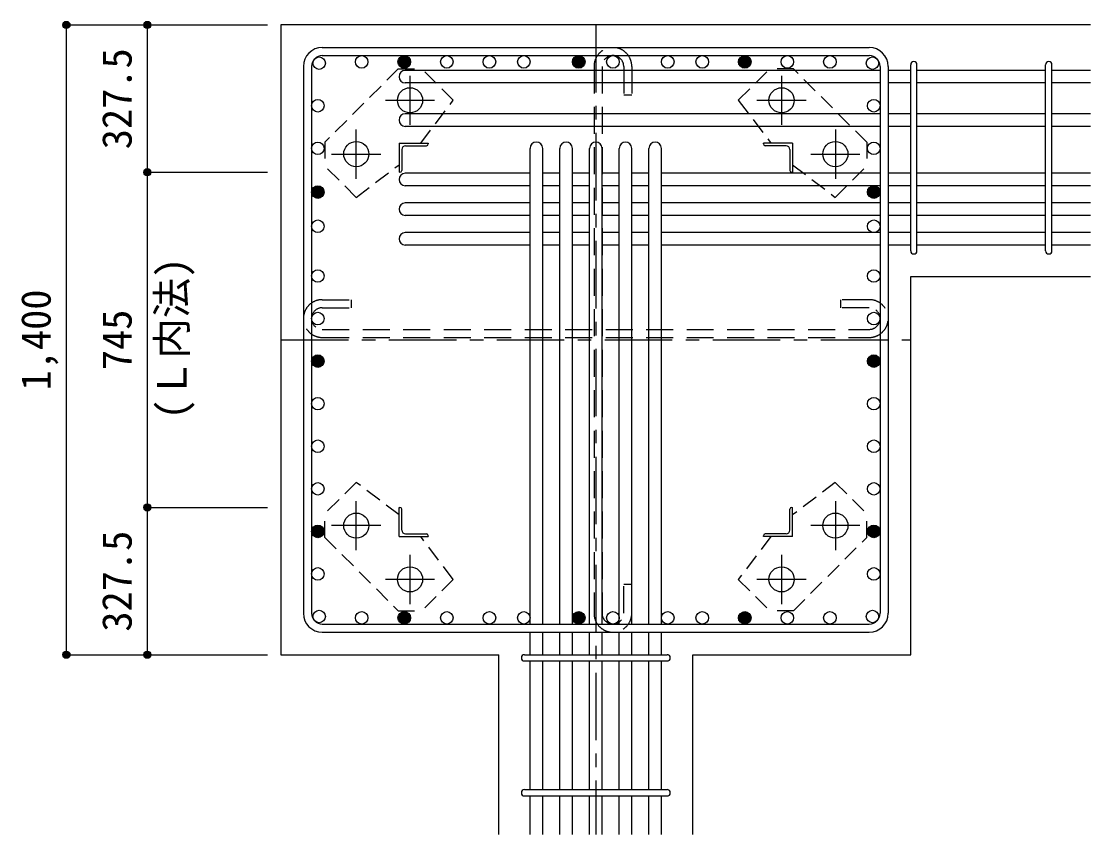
# Model space of a CAD drawing. Units: millimetres at full size, sheet at 1:30. Extents: x -5973 to 5954, y -4195 to 4201.
# Drawn here: x -725 to 1652, y 1423 to 3231 of the extents above; entities that cross this region are included whole.
import ezdxf
from ezdxf.enums import TextEntityAlignment as Align

# ---------------------------------------------------------------- set-up
doc = ezdxf.new("R2010")
doc.units = ezdxf.units.MM
doc.header["$LTSCALE"] = 30
doc.header["$PDMODE"] = 32
doc.header["$PDSIZE"] = 15
for name, pattern in [('CHAIN1', [8, 5, -1, 1, -1]), ('DASHED1', [1.8, 1.2, -0.6]), ('DASHED2', [3, 2, -1])]:
    doc.linetypes.add(name, pattern=pattern)
for name, color, linetype in [('0-1_躯体線', 2, 'Continuous'), ('0-2_アンカーボルト', 4, 'CHAIN1'), ('0-3_立上り筋', 4, 'Continuous'), ('0-4_フープ筋', 7, 'Continuous'), ('0-5_基礎梁筋', 7, 'Continuous'), ('0-6_スタラップ筋', 7, 'Continuous'), ('0-7_文字', 4, 'Continuous'), ('0-9_プレート', 4, 'DASHED1'), ('0-A_アングル', 4, 'Continuous'), ('0-C', 7, 'DASHED2'), ('0-D_寸法', 4, 'Continuous')]:
    doc.layers.add(name, color=color, linetype=linetype)
doc.styles.add('ＭＳ ゴシック', font='')
doc.styles.get('ＭＳ ゴシック').set_extended_font_data('MS Gothic')

msp = doc.modelspace()

# ---------------------------------------------------------------- linework, layer by layer
at = {"layer": '0-1_躯体線'}
for p, q in [((1652.44, 3223.3), (-147.56, 3223.3)), ((-147.56, 3223.3), (-147.56, 1823.3)), ((1252.44, 2664.3), (1652.44, 2664.3)), ((1252.44, 1823.3), (1252.44, 2664.3)), ((-147.56, 1823.3), (336.94, 1823.3)), ((336.94, 1423.3), (336.94, 1823.3))]:
    msp.add_line(p, q, dxfattribs=at)
msp.add_lwpolyline([(767.94, 1423.3), (767.94, 1823.3), (1252.44, 1823.3)], dxfattribs=at)
at = {"layer": '0-2_アンカーボルト'}
for p, q in [((139.44, 3001.1), (139.44, 3110.6)), ((965.44, 3110.6), (965.44, 3001.1)), ((84.63, 3055.8), (194.13, 3055.8)), ((910.74, 3055.8), (1020.24, 3055.8)), ((19.94, 2881.6), (19.94, 2991.1)), ((1084.94, 2991.1), (1084.94, 2881.6)), ((-34.87, 2936.3), (74.63, 2936.3)), ((1030.24, 2936.3), (1139.74, 2936.3)), ((19.94, 2055.5), (19.94, 2165)), ((1084.94, 2165), (1084.94, 2055.5)), ((74.64, 2110.3), (-34.86, 2110.3)), ((1139.74, 2110.3), (1030.24, 2110.3)), ((139.44, 1936), (139.44, 2045.5)), ((965.44, 2045.5), (965.44, 1936)), ((194.14, 1990.8), (84.64, 1990.8)), ((1020.24, 1990.8), (910.74, 1990.8))]:
    msp.add_line(p, q, dxfattribs=at)
at = {"layer": '0-2_アンカーボルト', "color": 3, "linetype": 'Continuous'}
for centre in [(139.44, 3055.8), (965.44, 3055.8), (19.94, 2936.3), (1084.94, 2936.3), (19.94, 2110.3), (1084.94, 2110.3), (139.44, 1990.8), (965.44, 1990.8)]:
    msp.add_circle(centre, 28, dxfattribs=at)
at = {"layer": '0-3_立上り筋', "color": 3}
for centre in [(-62.63, 3138.37), (31.99, 3141.3), (126.62, 3141.3), (221.24, 3141.3), (315.87, 3141.3), (392.44, 3141.3), (514.44, 3141.3), (590.44, 3141.3), (712.44, 3141.3), (789, 3141.3), (883.63, 3141.3), (978.26, 3141.3), (1072.88, 3141.3), (1167.51, 3138.37), (-65.56, 3043.74), (1170.44, 3043.74), (-65.56, 2949.12), (1170.44, 2949.12), (-65.56, 2851.8), (1170.44, 2851.8), (-65.56, 2775.8), (1170.44, 2775.8), (-65.56, 2665.24), (1170.44, 2665.24), (-65.56, 2570.61), (1170.44, 2570.61), (-65.56, 2475.99), (1170.44, 2475.99), (-65.56, 2381.36), (1170.44, 2381.36), (-65.56, 2286.73), (1170.44, 2286.73), (-65.56, 2192.11), (1170.44, 2192.11), (-65.56, 2097.48), (1170.44, 2097.48), (-65.56, 2002.85), (1170.44, 2002.85), (-62.63, 1908.23), (31.99, 1905.3), (126.62, 1905.3), (221.24, 1905.3), (315.87, 1905.3), (392.44, 1905.3), (514.44, 1905.3), (590.44, 1905.3), (712.44, 1905.3), (789, 1905.3), (883.63, 1905.3), (978.26, 1905.3), (1072.88, 1905.3), (1167.51, 1908.23)]:
    msp.add_circle(centre, 14, dxfattribs=at)
at = {"layer": '0-3_立上り筋'}
for centre, radius in [((126.62, 3141.3), 12.6), ((126.62, 3141.3), 11.2), ((126.62, 3141.3), 9.8), ((126.62, 3141.3), 8.4), ((126.62, 3141.3), 7), ((126.62, 3141.3), 5.6), ((126.62, 3141.3), 4.2), ((126.62, 3141.3), 2.8), ((126.62, 3141.3), 1.4), ((514.44, 3141.3), 12.6), ((514.44, 3141.3), 11.2), ((514.44, 3141.3), 9.8), ((514.44, 3141.3), 8.4), ((514.44, 3141.3), 7), ((514.44, 3141.3), 5.6), ((514.44, 3141.3), 4.2), ((514.44, 3141.3), 2.8), ((514.44, 3141.3), 1.4), ((883.63, 3141.3), 12.6), ((883.63, 3141.3), 11.2), ((883.63, 3141.3), 9.8), ((883.63, 3141.3), 8.4), ((883.63, 3141.3), 7), ((883.63, 3141.3), 5.6), ((883.63, 3141.3), 4.2), ((883.63, 3141.3), 2.8), ((883.63, 3141.3), 1.4), ((-65.56, 2851.8), 12.6), ((-65.56, 2851.8), 11.2), ((-65.56, 2851.8), 9.8), ((-65.56, 2851.8), 8.4), ((-65.56, 2851.8), 7), ((-65.56, 2851.8), 5.6), ((-65.56, 2851.8), 4.2), ((-65.56, 2851.8), 2.8), ((-65.56, 2851.8), 1.4), ((1170.44, 2851.8), 12.6), ((1170.44, 2851.8), 11.2), ((1170.44, 2851.8), 9.8), ((1170.44, 2851.8), 8.4), ((1170.44, 2851.8), 7), ((1170.44, 2851.8), 5.6), ((1170.44, 2851.8), 4.2), ((1170.44, 2851.8), 2.8), ((1170.44, 2851.8), 1.4), ((-65.56, 2475.99), 12.6), ((-65.56, 2475.99), 11.2), ((-65.56, 2475.99), 9.8), ((-65.56, 2475.99), 8.4), ((-65.56, 2475.99), 7), ((-65.56, 2475.99), 5.6), ((-65.56, 2475.99), 4.2), ((-65.56, 2475.99), 2.8), ((-65.56, 2475.99), 1.4), ((1170.44, 2475.99), 12.6), ((1170.44, 2475.99), 11.2), ((1170.44, 2475.99), 9.8), ((1170.44, 2475.99), 8.4), ((1170.44, 2475.99), 7), ((1170.44, 2475.99), 5.6), ((1170.44, 2475.99), 4.2), ((1170.44, 2475.99), 2.8), ((1170.44, 2475.99), 1.4), ((-65.56, 2097.48), 12.6), ((-65.56, 2097.48), 11.2), ((-65.56, 2097.48), 9.8), ((-65.56, 2097.48), 8.4), ((-65.56, 2097.48), 7), ((-65.56, 2097.48), 5.6), ((-65.56, 2097.48), 4.2), ((-65.56, 2097.48), 2.8), ((-65.56, 2097.48), 1.4), ((1170.44, 2097.48), 12.6), ((1170.44, 2097.48), 11.2), ((1170.44, 2097.48), 9.8), ((1170.44, 2097.48), 8.4), ((1170.44, 2097.48), 7), ((1170.44, 2097.48), 5.6), ((1170.44, 2097.48), 4.2), ((1170.44, 2097.48), 2.8), ((1170.44, 2097.48), 1.4), ((126.62, 1905.3), 12.6), ((126.62, 1905.3), 11.2), ((126.62, 1905.3), 9.8), ((126.62, 1905.3), 8.4), ((126.62, 1905.3), 7), ((126.62, 1905.3), 5.6), ((126.62, 1905.3), 4.2), ((126.62, 1905.3), 2.8), ((126.62, 1905.3), 1.4), ((514.44, 1905.3), 12.6), ((514.44, 1905.3), 11.2), ((514.44, 1905.3), 9.8), ((514.44, 1905.3), 8.4), ((514.44, 1905.3), 7), ((514.44, 1905.3), 5.6), ((514.44, 1905.3), 4.2), ((514.44, 1905.3), 2.8), ((514.44, 1905.3), 1.4), ((883.63, 1905.3), 12.6), ((883.63, 1905.3), 11.2), ((883.63, 1905.3), 9.8), ((883.63, 1905.3), 8.4), ((883.63, 1905.3), 7), ((883.63, 1905.3), 5.6), ((883.63, 1905.3), 4.2), ((883.63, 1905.3), 2.8), ((883.63, 1905.3), 1.4)]:
    msp.add_circle(centre, radius, dxfattribs=at)
at = {"layer": '0-4_フープ筋'}
for p, q in [((-55.56, 3173.3), (1160.44, 3173.3)), ((-55.56, 3155.3), (1160.44, 3155.3)), ((-97.56, 3131.3), (-97.56, 1915.3)), ((-79.56, 3131.3), (-79.56, 1915.3)), ((1184.44, 3131.3), (1184.44, 1915.3)), ((1202.44, 3131.3), (1202.44, 1915.3)), ((-55.56, 1891.3), (1160.44, 1891.3)), ((-55.56, 1873.3), (1160.44, 1873.3))]:
    msp.add_line(p, q, dxfattribs=at)
for centre, radius, start, end in [((-55.56, 3131.3), 42, 90, 180), ((1160.44, 3131.3), 42, 0, 90), ((-55.56, 3131.3), 24, 90, 180), ((1160.44, 3131.3), 24, 0, 90), ((-55.56, 1915.3), 42, 180, 270), ((-55.56, 1915.3), 24, 180, 270), ((1160.44, 1915.3), 42, 270, 0), ((1160.44, 1915.3), 24, 270, 0)]:
    msp.add_arc(centre, radius, start, end, dxfattribs=at)
at = {"layer": '0-5_基礎梁筋'}
for p, q in [((1184.44, 3122.37), (128.94, 3122.37)), ((1252.44, 3122.37), (1202.44, 3122.37)), ((1552.44, 3122.37), (1266.44, 3122.37)), ((1652.44, 3122.37), (1566.44, 3122.37)), ((1184.44, 3094.37), (128.94, 3094.37)), ((1252.44, 3094.37), (1202.44, 3094.37)), ((1552.44, 3094.37), (1266.44, 3094.37)), ((1652.44, 3094.37), (1566.44, 3094.37)), ((1184.44, 3025.8), (128.94, 3025.8)), ((1252.44, 3025.8), (1202.44, 3025.8)), ((1552.44, 3025.8), (1266.44, 3025.8)), ((1652.44, 3025.8), (1566.44, 3025.8)), ((1184.44, 2997.8), (128.94, 2997.8)), ((1252.44, 2997.8), (1202.44, 2997.8)), ((1552.44, 2997.8), (1266.44, 2997.8)), ((1652.44, 2997.8), (1566.44, 2997.8)), ((406.44, 1891.3), (406.44, 2948.8)), ((434.44, 1891.3), (434.44, 2948.8)), ((472.44, 1891.3), (472.44, 2948.8)), ((500.44, 1891.3), (500.44, 2948.8)), ((538.44, 1891.3), (538.44, 2948.8)), ((566.44, 1891.3), (566.44, 2948.8)), ((604.44, 1891.3), (604.44, 2948.8)), ((632.44, 1891.3), (632.44, 2948.8)), ((670.44, 1891.3), (670.44, 2948.8)), ((698.44, 1891.3), (698.44, 2948.8)), ((406.44, 2893.8), (128.94, 2893.8)), ((472.44, 2893.8), (434.44, 2893.8)), ((538.44, 2893.8), (500.44, 2893.8)), ((604.44, 2893.8), (566.44, 2893.8)), ((670.44, 2893.8), (632.44, 2893.8)), ((1184.44, 2893.8), (698.44, 2893.8)), ((1252.44, 2893.8), (1202.44, 2893.8)), ((1552.44, 2893.8), (1266.44, 2893.8)), ((1652.44, 2893.8), (1566.44, 2893.8)), ((406.44, 2865.8), (128.94, 2865.8)), ((472.44, 2865.8), (434.44, 2865.8)), ((538.44, 2865.8), (500.44, 2865.8)), ((604.44, 2865.8), (566.44, 2865.8)), ((670.44, 2865.8), (632.44, 2865.8)), ((1184.44, 2865.8), (698.44, 2865.8)), ((1252.44, 2865.8), (1202.44, 2865.8)), ((1552.44, 2865.8), (1266.44, 2865.8)), ((1652.44, 2865.8), (1566.44, 2865.8)), ((406.44, 2827.8), (128.94, 2827.8)), ((472.44, 2827.8), (434.44, 2827.8)), ((538.44, 2827.8), (500.44, 2827.8)), ((604.44, 2827.8), (566.44, 2827.8)), ((670.44, 2827.8), (632.44, 2827.8)), ((1184.44, 2827.8), (698.44, 2827.8)), ((1252.44, 2827.8), (1202.44, 2827.8)), ((1552.44, 2827.8), (1266.44, 2827.8)), ((1652.44, 2827.8), (1566.44, 2827.8)), ((406.44, 2799.8), (128.94, 2799.8)), ((472.44, 2799.8), (434.44, 2799.8)), ((538.44, 2799.8), (500.44, 2799.8)), ((604.44, 2799.8), (566.44, 2799.8)), ((670.44, 2799.8), (632.44, 2799.8)), ((1184.44, 2799.8), (698.44, 2799.8)), ((1252.44, 2799.8), (1202.44, 2799.8)), ((1552.44, 2799.8), (1266.44, 2799.8)), ((1652.44, 2799.8), (1566.44, 2799.8)), ((406.44, 2761.8), (128.94, 2761.8)), ((472.44, 2761.8), (434.44, 2761.8)), ((538.44, 2761.8), (500.44, 2761.8)), ((604.44, 2761.8), (566.44, 2761.8)), ((670.44, 2761.8), (632.44, 2761.8)), ((1184.44, 2761.8), (698.44, 2761.8)), ((1252.44, 2761.8), (1202.44, 2761.8)), ((1552.44, 2761.8), (1266.44, 2761.8)), ((1652.44, 2761.8), (1566.44, 2761.8)), ((406.44, 2733.8), (128.94, 2733.8)), ((472.44, 2733.8), (434.44, 2733.8)), ((538.44, 2733.8), (500.44, 2733.8)), ((604.44, 2733.8), (566.44, 2733.8)), ((670.44, 2733.8), (632.44, 2733.8)), ((1184.44, 2733.8), (698.44, 2733.8)), ((1252.44, 2733.8), (1202.44, 2733.8)), ((1552.44, 2733.8), (1266.44, 2733.8)), ((1652.44, 2733.8), (1566.44, 2733.8)), ((406.44, 1823.3), (406.44, 1873.3)), ((434.44, 1823.3), (434.44, 1873.3)), ((472.44, 1823.3), (472.44, 1873.3)), ((500.44, 1823.3), (500.44, 1873.3)), ((538.44, 1823.3), (538.44, 1873.3)), ((566.44, 1823.3), (566.44, 1873.3)), ((604.44, 1823.3), (604.44, 1873.3)), ((632.44, 1823.3), (632.44, 1873.3)), ((670.44, 1823.3), (670.44, 1873.3)), ((698.44, 1823.3), (698.44, 1873.3)), ((406.44, 1523.3), (406.44, 1809.3)), ((434.44, 1523.3), (434.44, 1809.3)), ((472.44, 1523.3), (472.44, 1809.3)), ((500.44, 1523.3), (500.44, 1809.3)), ((538.44, 1523.3), (538.44, 1809.3)), ((566.44, 1523.3), (566.44, 1809.3)), ((604.44, 1523.3), (604.44, 1809.3)), ((632.44, 1523.3), (632.44, 1809.3)), ((670.44, 1523.3), (670.44, 1809.3)), ((698.44, 1523.3), (698.44, 1809.3)), ((406.44, 1423.3), (406.44, 1509.3)), ((434.44, 1423.3), (434.44, 1509.3)), ((472.44, 1423.3), (472.44, 1509.3)), ((500.44, 1423.3), (500.44, 1509.3)), ((538.44, 1423.3), (538.44, 1509.3)), ((566.44, 1423.3), (566.44, 1509.3)), ((604.44, 1423.3), (604.44, 1509.3)), ((632.44, 1423.3), (632.44, 1509.3)), ((670.44, 1423.3), (670.44, 1509.3)), ((698.44, 1423.3), (698.44, 1509.3))]:
    msp.add_line(p, q, dxfattribs=at)
for centre, start, end in [((128.94, 3108.37), 90, 270), ((128.94, 3011.8), 90, 270), ((420.44, 2948.8), 0, 180), ((486.44, 2948.8), 0, 180), ((552.44, 2948.8), 0, 180), ((618.44, 2948.8), 0, 180), ((684.44, 2948.8), 0, 180), ((128.94, 2879.8), 90, 270), ((128.94, 2813.8), 90, 270), ((128.94, 2747.8), 90, 270)]:
    msp.add_arc(centre, 14, start, end, dxfattribs=at)
at = {"layer": '0-6_スタラップ筋'}
for p, q in [((1252.44, 2721.3), (1252.44, 3134.87)), ((1266.44, 2721.3), (1266.44, 3134.87)), ((1552.44, 2721.3), (1552.44, 3134.87)), ((1566.44, 2721.3), (1566.44, 3134.87)), ((393.94, 1823.3), (710.94, 1823.3)), ((393.94, 1809.3), (710.94, 1809.3)), ((393.94, 1523.3), (710.94, 1523.3)), ((393.94, 1509.3), (710.94, 1509.3))]:
    msp.add_line(p, q, dxfattribs=at)
for centre, start, end in [((1259.44, 3134.87), 0, 180), ((1259.44, 3134.87), 0, 180), ((1259.44, 3134.87), 0, 180), ((1259.44, 3134.87), 0, 180), ((1559.44, 3134.87), 0, 180), ((1259.44, 2721.3), 180, 0), ((1259.44, 2721.3), 180, 0), ((1259.44, 2721.3), 180, 0), ((1259.44, 2721.3), 180, 0), ((1559.44, 2721.3), 180, 0), ((393.94, 1816.3), 90, 270), ((393.94, 1816.3), 90, 270), ((393.94, 1816.3), 90, 270), ((393.94, 1816.3), 90, 270), ((710.94, 1816.3), 270, 90), ((710.94, 1816.3), 270, 90), ((710.94, 1816.3), 270, 90), ((710.94, 1816.3), 270, 90), ((393.94, 1516.3), 90, 270), ((710.94, 1516.3), 270, 90)]:
    msp.add_arc(centre, 7, start, end, dxfattribs=at)
at = {"layer": '0-9_プレート'}
for p, q in [((113.31, 3125.77), (165.63, 3125.77)), ((869.25, 3055.78), (939.24, 3125.77)), ((869.25, 3055.78), (941.64, 2960.8)), ((1154.91, 2962.43), (1154.91, 2910.1)), ((19.96, 2840.11), (-50.03, 2910.1)), ((19.96, 2840.11), (114.94, 2912.5)), ((1084.92, 2206.48), (989.93, 2134.1)), ((1084.92, 2206.48), (1154.91, 2136.49)), ((-50.03, 2084.17), (-50.03, 2136.5)), ((235.62, 1990.82), (163.24, 2085.8)), ((235.62, 1990.82), (165.63, 1920.83)), ((991.57, 1920.83), (939.24, 1920.83))]:
    msp.add_line(p, q, dxfattribs=at)
for points in [[(113.31, 3125.77), (-50.03, 2962.43), (-50.03, 2910.1)], [(163.24, 2960.8), (235.62, 3055.78), (165.63, 3125.77)], [(1154.91, 2962.43), (991.57, 3125.77), (939.24, 3125.77)], [(989.94, 2912.5), (1084.92, 2840.11), (1154.91, 2910.1)], [(114.94, 2134.1), (19.95, 2206.49), (-50.03, 2136.5)], [(991.57, 1920.83), (1154.91, 2084.17), (1154.91, 2136.5)], [(-50.03, 2084.17), (113.31, 1920.83), (165.63, 1920.83)], [(941.64, 2085.8), (869.25, 1990.82), (939.24, 1920.83)]]:
    msp.add_lwpolyline(points, dxfattribs=at)
at = {"layer": '0-A_アングル'}
for p, q in [((114.94, 2960.8), (179.94, 2960.8)), ((114.94, 2960.8), (114.94, 2895.8)), ((129.44, 2954.8), (175.94, 2954.8)), ((179.94, 2960.8), (179.94, 2958.8)), ((989.94, 2960.8), (924.94, 2960.8)), ((924.94, 2958.8), (924.94, 2960.8)), ((975.44, 2954.8), (928.94, 2954.8)), ((989.94, 2960.8), (989.94, 2895.8)), ((120.94, 2946.3), (120.94, 2899.8)), ((983.94, 2946.3), (983.94, 2899.8)), ((116.94, 2895.8), (114.94, 2895.8)), ((989.94, 2895.8), (987.94, 2895.8)), ((114.94, 2150.8), (116.94, 2150.8)), ((114.94, 2085.8), (114.94, 2150.8)), ((120.94, 2100.3), (120.94, 2146.8)), ((983.94, 2100.3), (983.94, 2146.8)), ((987.94, 2150.8), (989.94, 2150.8)), ((989.94, 2085.8), (989.94, 2150.8)), ((129.44, 2091.8), (175.94, 2091.8)), ((975.44, 2091.8), (928.94, 2091.8)), ((114.94, 2085.8), (179.94, 2085.8)), ((179.94, 2087.8), (179.94, 2085.8)), ((924.94, 2085.8), (924.94, 2087.8)), ((989.94, 2085.8), (924.94, 2085.8))]:
    msp.add_line(p, q, dxfattribs=at)
for centre, radius, start, end in [((129.44, 2946.3), 8.5, 90, 180), ((175.94, 2958.8), 4, 270, 0), ((928.94, 2958.8), 4, 180, 270), ((975.44, 2946.3), 8.5, 0, 90), ((116.94, 2899.8), 4, 270, 0), ((987.94, 2899.8), 4, 180, 270), ((116.94, 2146.8), 4, 0, 90), ((987.94, 2146.8), 4, 90, 180), ((129.44, 2100.3), 8.5, 180, 270), ((175.94, 2087.8), 4, 0, 90), ((928.94, 2087.8), 4, 90, 180), ((975.44, 2100.3), 8.5, 270, 0)]:
    msp.add_arc(centre, radius, start, end, dxfattribs=at)
at = {"layer": '0-C'}
for p, q in [((548.44, 3131.3), (548.44, 1915.3)), ((566.44, 3131.3), (566.44, 1915.3)), ((614.44, 3131.3), (614.44, 3067.3)), ((632.44, 3131.3), (632.44, 3067.3)), ((632.44, 3067.3), (614.44, 3067.3)), ((-55.56, 2612.61), (8.44, 2612.61)), ((-55.56, 2594.61), (8.44, 2594.61)), ((8.44, 2612.61), (8.44, 2594.61)), ((1160.44, 2594.61), (1096.44, 2594.61)), ((-55.56, 2546.61), (1160.44, 2546.61)), ((-55.56, 2528.61), (1160.44, 2528.61)), ((614.44, 1915.3), (614.44, 1979.3))]:
    msp.add_line(p, q, dxfattribs=at)
for points in [[(1160.44, 2612.61), (1096.44, 2612.61), (1096.44, 2594.61)], [(632.44, 1915.3), (632.44, 1979.3), (614.44, 1979.3)]]:
    msp.add_lwpolyline(points, dxfattribs=at)
for centre, radius, start, end in [((590.44, 3131.3), 42, 0, 180), ((590.44, 3131.3), 24, 0, 180), ((-55.56, 2570.61), 42, 90, 270), ((-55.56, 2570.61), 24, 90, 270), ((1160.44, 2570.61), 42, 270, 90), ((1160.44, 2570.61), 24, 270, 90), ((590.44, 1915.3), 42, 180, 0), ((590.44, 1915.3), 24, 180, 0)]:
    msp.add_arc(centre, radius, start, end, dxfattribs=at)
at = {"layer": '0-D_寸法'}
for p, q in [((-624.6, 3223.3), (-444.6, 3223.3)), ((-624.6, 3223.3), (-444.6, 3223.3)), ((-624.6, 1823.3), (-624.6, 3223.3)), ((-444.6, 3223.3), (-444.6, 2895.8)), ((-444.6, 3223.3), (-177.56, 3223.3)), ((-444.6, 2895.8), (-177.56, 2895.8)), ((-444.6, 2895.8), (-444.6, 2150.8)), ((-444.6, 2150.8), (-177.56, 2150.8)), ((-444.6, 2150.8), (-444.6, 1823.3)), ((-624.6, 1823.3), (-444.6, 1823.3)), ((-444.6, 1823.3), (-177.56, 1823.3)), ((-444.6, 1823.3), (-177.56, 1823.3))]:
    msp.add_line(p, q, dxfattribs=at)
at = {"layer": '0-D_寸法', "linetype": 'CHAIN1'}
for p, q in [((552.44, 3223.3), (552.44, 1423.3)), ((-147.56, 2523.3), (1252.44, 2523.3))]:
    msp.add_line(p, q, dxfattribs=at)
at = {"layer": '0-D_寸法'}
for centre, radius in [((-624.6, 3223.3), 8), ((-624.6, 3223.3), 7.2), ((-624.6, 3223.3), 6.4), ((-624.6, 3223.3), 5.6), ((-624.6, 3223.3), 4.8), ((-624.6, 3223.3), 4), ((-624.6, 3223.3), 3.2), ((-624.6, 3223.3), 2.4), ((-624.6, 3223.3), 1.6), ((-624.6, 3223.3), 0.8), ((-444.6, 3223.3), 8), ((-444.6, 3223.3), 7.2), ((-444.6, 3223.3), 6.4), ((-444.6, 3223.3), 5.6), ((-444.6, 3223.3), 4.8), ((-444.6, 3223.3), 4), ((-444.6, 3223.3), 3.2), ((-444.6, 3223.3), 2.4), ((-444.6, 3223.3), 1.6), ((-444.6, 3223.3), 0.8), ((-444.6, 2895.8), 8), ((-444.6, 2895.8), 7.2), ((-444.6, 2895.8), 6.4), ((-444.6, 2895.8), 5.6), ((-444.6, 2895.8), 4.8), ((-444.6, 2895.8), 4), ((-444.6, 2895.8), 3.2), ((-444.6, 2895.8), 2.4), ((-444.6, 2895.8), 1.6), ((-444.6, 2895.8), 0.8), ((-444.6, 2150.8), 8), ((-444.6, 2150.8), 7.2), ((-444.6, 2150.8), 6.4), ((-444.6, 2150.8), 5.6), ((-444.6, 2150.8), 4.8), ((-444.6, 2150.8), 4), ((-444.6, 2150.8), 3.2), ((-444.6, 2150.8), 2.4), ((-444.6, 2150.8), 1.6), ((-444.6, 2150.8), 0.8), ((-624.6, 1823.3), 8), ((-624.6, 1823.3), 7.2), ((-444.6, 1823.3), 8), ((-444.6, 1823.3), 7.2), ((-624.6, 1823.3), 6.4), ((-624.6, 1823.3), 5.6), ((-624.6, 1823.3), 4.8), ((-624.6, 1823.3), 4), ((-624.6, 1823.3), 3.2), ((-624.6, 1823.3), 2.4), ((-624.6, 1823.3), 1.6), ((-624.6, 1823.3), 0.8), ((-444.6, 1823.3), 6.4), ((-444.6, 1823.3), 5.6), ((-444.6, 1823.3), 4.8), ((-444.6, 1823.3), 4), ((-444.6, 1823.3), 3.2), ((-444.6, 1823.3), 2.4), ((-444.6, 1823.3), 1.6), ((-444.6, 1823.3), 0.8)]:
    msp.add_circle(centre, radius, dxfattribs=at)
at = {"layer": '0-D_寸法', "color": 7}
for p in [(-624.6, 3223.3), (-444.6, 3223.3), (-444.6, 3223.3), (-444.6, 2895.8), (-444.6, 2895.8), (-444.6, 2150.8), (-444.6, 2150.8), (-624.6, 1823.3), (-444.6, 1823.3), (-444.6, 1823.3)]:
    msp.add_point(p, dxfattribs=at)

# ---------------------------------------------------------------- texts
at = {"layer": '0-7_文字', "style": 'ＭＳ ゴシック'}
msp.add_text('(Ｌ内法)', height=65.98, rotation=90, dxfattribs=at).set_placement((-337.36, 2346.52), align=Align.BOTTOM_LEFT)
at = {"layer": '0-D_寸法', "style": 'ＭＳ ゴシック'}
for s, p in [('327.5', (-459.6, 2947.05)), ('1,400', (-639.6, 2410.8)), ('745', (-459.6, 2455.8)), ('327.5', (-459.6, 1874.55))]:
    msp.add_text(s, height=65.98, rotation=90, dxfattribs=at).set_placement(p, align=Align.BOTTOM_LEFT)

doc.saveas('drawing.dxf')
